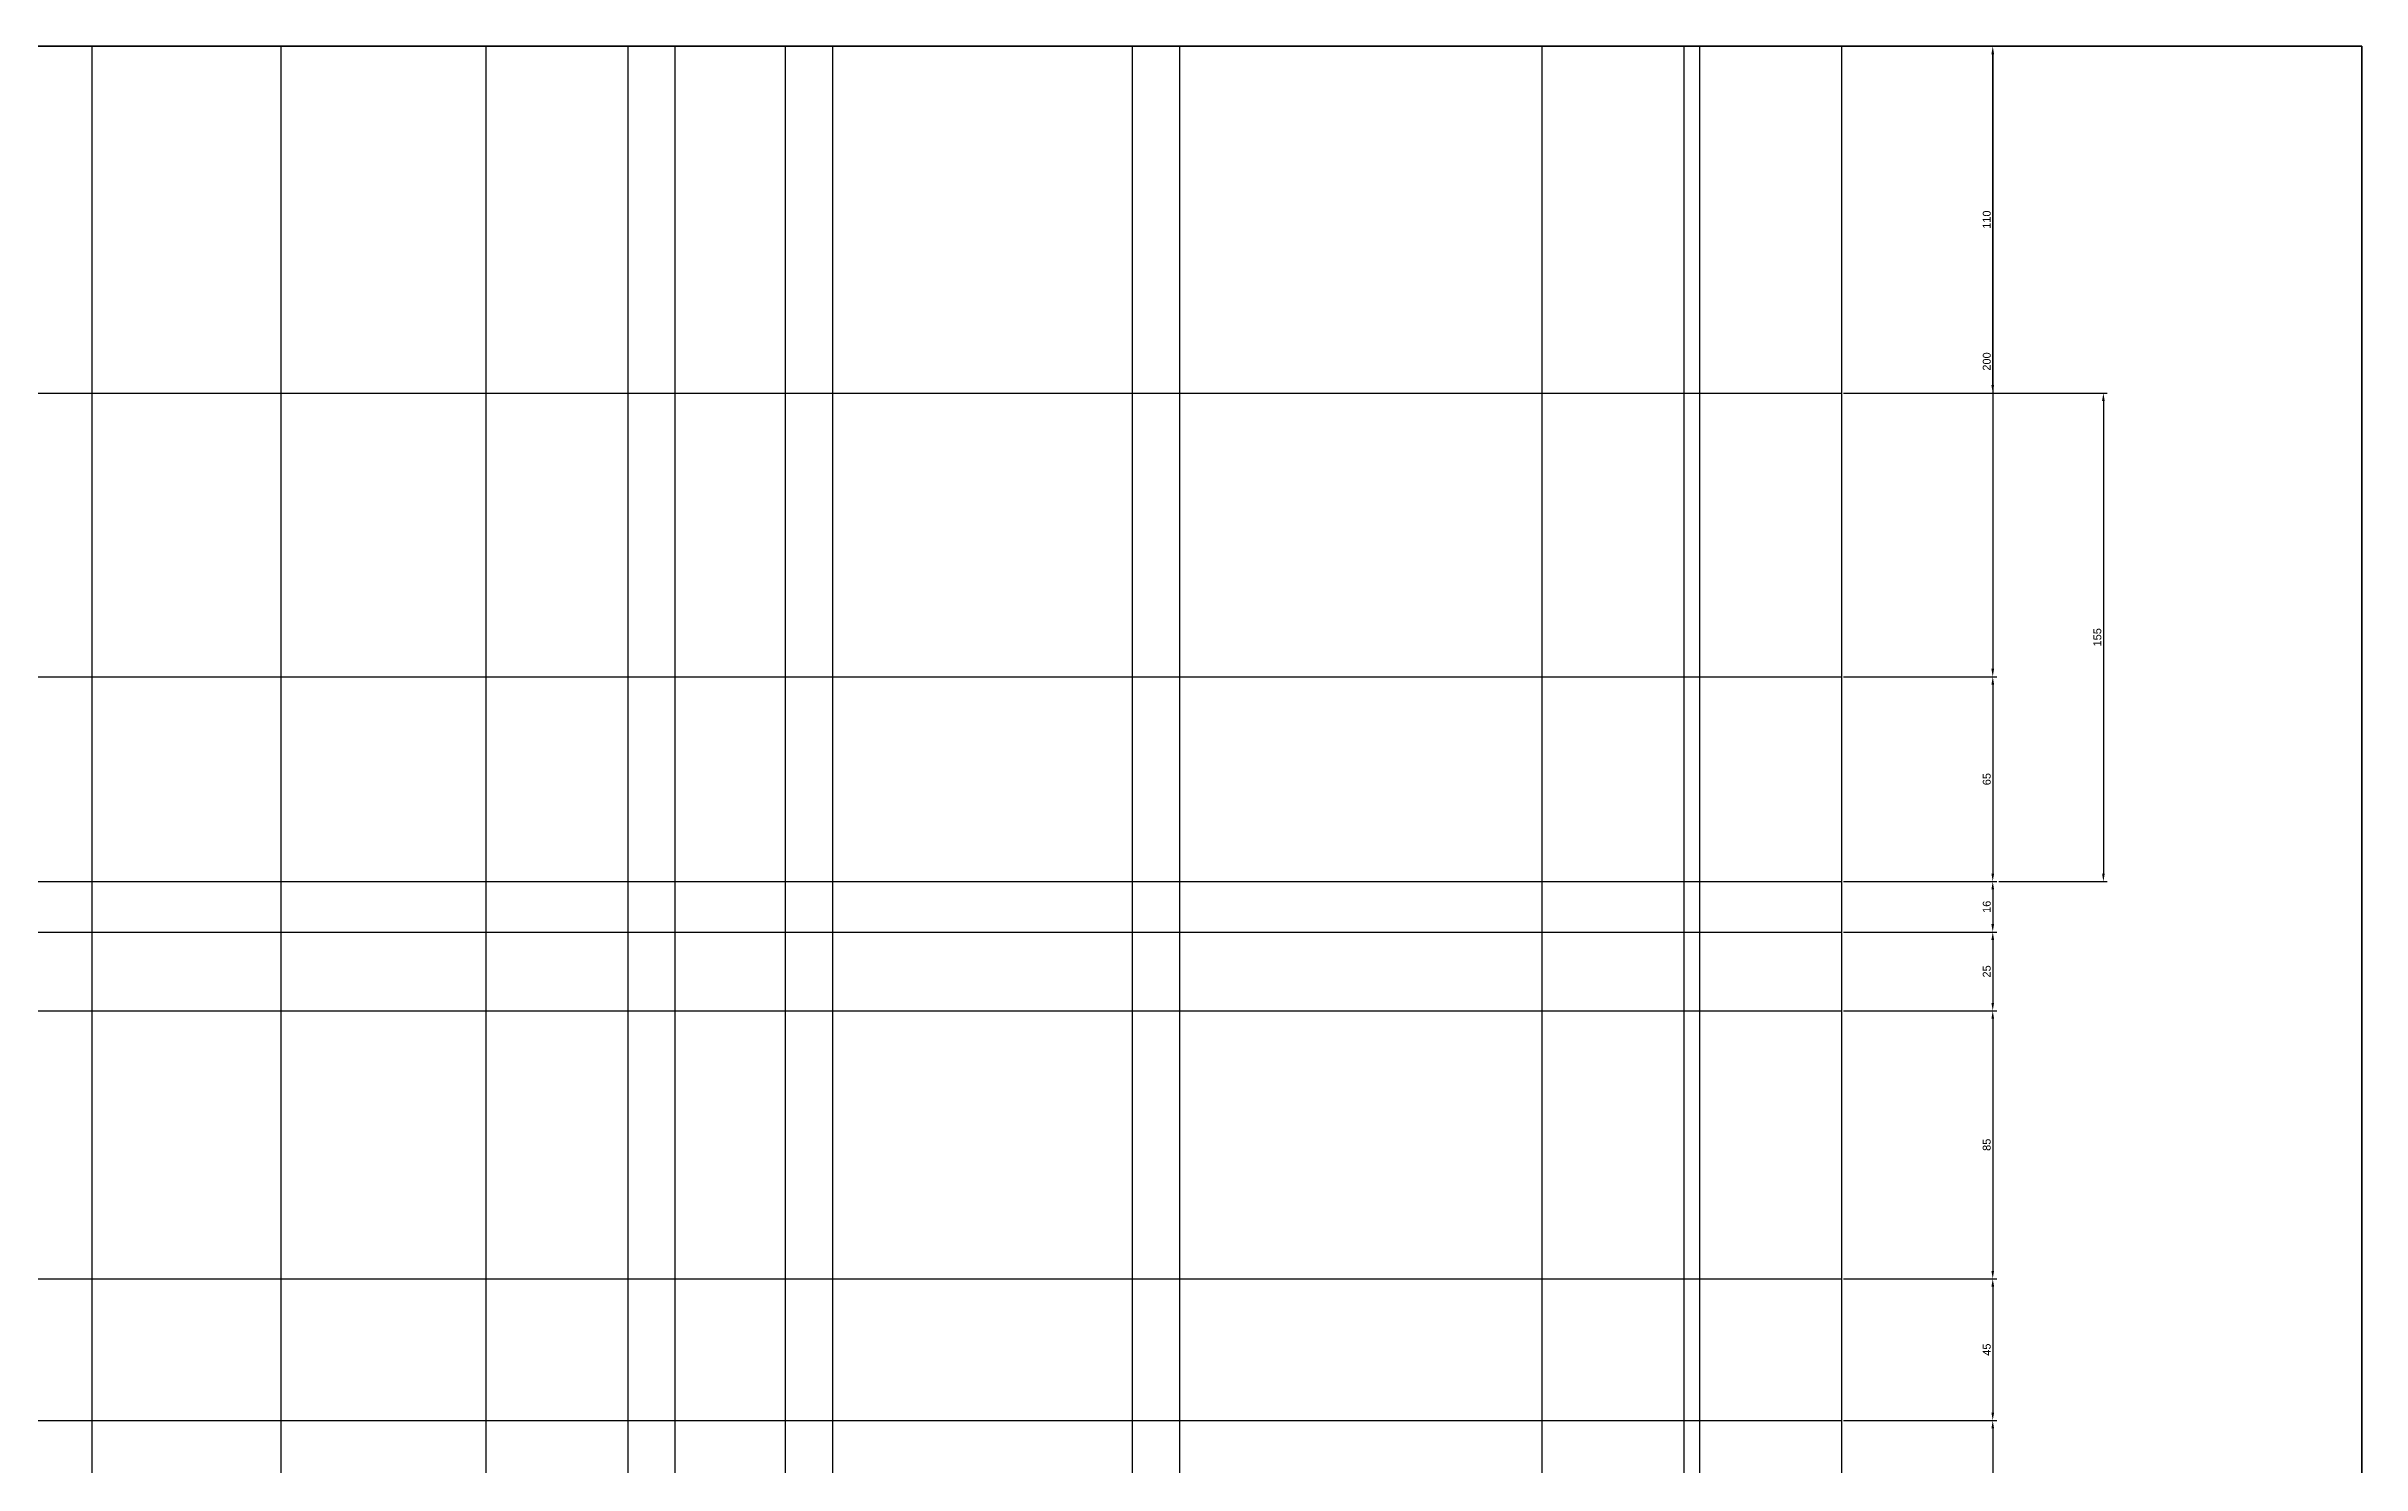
# Model space of a CAD drawing. Header units: millimetres. Extents: x 0 to 1440, y 0 to 900.
# Drawn here: x 706 to 1440, y 450 to 900 of the extents above; entities that cross this region are included whole.
import ezdxf

# ---------------------------------------------------------------- set-up
doc = ezdxf.new("R2010")
doc.units = ezdxf.units.MM
doc.styles.get("Standard").update_dxf_attribs({"font": 'arial.ttf'})
doc.dimstyles.new('ISO-25', dxfattribs={"dimtxt": 2.5, "dimasz": 2.5, "dimexe": 1.25, "dimexo": 0.625, "dimtad": 1, "dimtxsty": 'Standard', "dimcen": 2.5, "dimadec": 0, "dimazin": 0, "dimtfac": 1, "dimtmove": 0, "dimatfit": 3, "dimfxl": 0, "dimarcsym": 0})
picture_1 = doc.add_image_def('image1.jpg', size_in_pixel=(1440, 900))

# ---------------------------------------------------------------- blocks, each defined once
blk = doc.blocks.new('*D1')
at = {"color": 0, "lineweight": -2, "transparency": 16777216}
for p, q in [((1275.62, 900), (1324.23, 900)), ((1322.98, 792.5), (1322.98, 897.5)), ((1275.62, 790), (1324.23, 790))]:
    blk.add_line(p, q, dxfattribs=at)
at = {"color": 0, "transparency": 16777216}
for points in [[(1322.56, 897.5), (1323.4, 897.5), (1322.98, 900)], [(1322.56, 792.5), (1323.4, 792.5), (1322.98, 790)]]:
    blk.add_solid(points, dxfattribs=at)
at = {"layer": 'Defpoints', "color": 0, "transparency": 16777216}
for p in [(1275, 900), (1322.98, 900), (1275, 790)]:
    blk.add_point(p, dxfattribs=at)
at = {"color": 0, "transparency": 16777216, "insert": (1321.08, 845), "char_height": 2.5, "attachment_point": 5, "rotation": 90}
blk.add_mtext('110', dxfattribs=at)
blk = doc.blocks.new('*D2')
at = {"color": 0, "lineweight": -2, "transparency": 16777216}
for p, q in [((1275.62, 900), (1324.23, 900)), ((1322.98, 897.5), (1322.98, 702.5)), ((1275.62, 700), (1324.23, 700))]:
    blk.add_line(p, q, dxfattribs=at)
at = {"color": 0, "transparency": 16777216}
for points in [[(1322.56, 897.5), (1323.4, 897.5), (1322.98, 900)], [(1322.56, 702.5), (1323.4, 702.5), (1322.98, 700)]]:
    blk.add_solid(points, dxfattribs=at)
at = {"layer": 'Defpoints', "color": 0, "transparency": 16777216}
for p in [(1275, 900), (1275, 700), (1322.98, 700)]:
    blk.add_point(p, dxfattribs=at)
at = {"color": 0, "transparency": 16777216, "insert": (1321.08, 800), "char_height": 2.5, "attachment_point": 5, "rotation": 90}
blk.add_mtext('200', dxfattribs=at)
blk = doc.blocks.new('*D3')
at = {"color": 0, "lineweight": -2, "transparency": 16777216}
for p, q in [((1275.62, 700), (1324.23, 700)), ((1322.98, 697.5), (1322.98, 637.5)), ((1275.62, 635), (1324.23, 635))]:
    blk.add_line(p, q, dxfattribs=at)
at = {"color": 0, "transparency": 16777216}
for points in [[(1322.56, 697.5), (1323.4, 697.5), (1322.98, 700)], [(1322.56, 637.5), (1323.4, 637.5), (1322.98, 635)]]:
    blk.add_solid(points, dxfattribs=at)
at = {"layer": 'Defpoints', "color": 0, "transparency": 16777216}
for p in [(1275, 700), (1275, 635), (1322.98, 635)]:
    blk.add_point(p, dxfattribs=at)
at = {"color": 0, "transparency": 16777216, "insert": (1321.08, 667.5), "char_height": 2.5, "attachment_point": 5, "rotation": 90}
blk.add_mtext('65', dxfattribs=at)
blk = doc.blocks.new('*D4')
at = {"color": 0, "lineweight": -2, "transparency": 16777216}
for p, q in [((1275.62, 635), (1324.23, 635)), ((1322.98, 632.5), (1322.98, 621.5)), ((1275.62, 619), (1324.23, 619))]:
    blk.add_line(p, q, dxfattribs=at)
at = {"color": 0, "transparency": 16777216}
for points in [[(1322.56, 632.5), (1323.4, 632.5), (1322.98, 635)], [(1322.56, 621.5), (1323.4, 621.5), (1322.98, 619)]]:
    blk.add_solid(points, dxfattribs=at)
at = {"layer": 'Defpoints', "color": 0, "transparency": 16777216}
for p in [(1275, 635), (1275, 619), (1322.98, 619)]:
    blk.add_point(p, dxfattribs=at)
at = {"color": 0, "transparency": 16777216, "insert": (1321.08, 627), "char_height": 2.5, "attachment_point": 5, "rotation": 90}
blk.add_mtext('16', dxfattribs=at)
blk = doc.blocks.new('*D5')
at = {"color": 0, "lineweight": -2, "transparency": 16777216}
for p, q in [((1275.62, 619), (1324.23, 619)), ((1322.98, 616.5), (1322.98, 596.5)), ((1275.62, 594), (1324.23, 594))]:
    blk.add_line(p, q, dxfattribs=at)
at = {"color": 0, "transparency": 16777216}
for points in [[(1322.56, 616.5), (1323.4, 616.5), (1322.98, 619)], [(1322.56, 596.5), (1323.4, 596.5), (1322.98, 594)]]:
    blk.add_solid(points, dxfattribs=at)
at = {"layer": 'Defpoints', "color": 0, "transparency": 16777216}
for p in [(1275, 619), (1275, 594), (1322.98, 594)]:
    blk.add_point(p, dxfattribs=at)
at = {"color": 0, "transparency": 16777216, "insert": (1321.08, 606.5), "char_height": 2.5, "attachment_point": 5, "rotation": 90}
blk.add_mtext('25', dxfattribs=at)
blk = doc.blocks.new('*D6')
at = {"color": 0, "lineweight": -2, "transparency": 16777216}
for p, q in [((1275.62, 594), (1324.23, 594)), ((1322.98, 591.5), (1322.98, 511.5)), ((1275.62, 509), (1324.23, 509))]:
    blk.add_line(p, q, dxfattribs=at)
at = {"color": 0, "transparency": 16777216}
for points in [[(1322.56, 591.5), (1323.4, 591.5), (1322.98, 594)], [(1322.56, 511.5), (1323.4, 511.5), (1322.98, 509)]]:
    blk.add_solid(points, dxfattribs=at)
at = {"layer": 'Defpoints', "color": 0, "transparency": 16777216}
for p in [(1275, 594), (1275, 509), (1322.98, 509)]:
    blk.add_point(p, dxfattribs=at)
at = {"color": 0, "transparency": 16777216, "insert": (1321.08, 551.5), "char_height": 2.5, "attachment_point": 5, "rotation": 90}
blk.add_mtext('85', dxfattribs=at)
blk = doc.blocks.new('*D7')
at = {"color": 0, "lineweight": -2, "transparency": 16777216}
for p, q in [((1275.62, 509), (1324.23, 509)), ((1322.98, 506.5), (1322.98, 466.5)), ((1275.62, 464), (1324.23, 464))]:
    blk.add_line(p, q, dxfattribs=at)
at = {"color": 0, "transparency": 16777216}
for points in [[(1322.56, 506.5), (1323.4, 506.5), (1322.98, 509)], [(1322.56, 466.5), (1323.4, 466.5), (1322.98, 464)]]:
    blk.add_solid(points, dxfattribs=at)
at = {"layer": 'Defpoints', "color": 0, "transparency": 16777216}
for p in [(1275, 509), (1275, 464), (1322.98, 464)]:
    blk.add_point(p, dxfattribs=at)
at = {"color": 0, "transparency": 16777216, "insert": (1321.08, 486.5), "char_height": 2.5, "attachment_point": 5, "rotation": 90}
blk.add_mtext('45', dxfattribs=at)
blk = doc.blocks.new('*D8')
at = {"color": 0, "lineweight": -2, "transparency": 16777216}
for p, q in [((1275.62, 464), (1324.23, 464)), ((1322.98, 461.5), (1322.98, 396.5)), ((1275.62, 394), (1324.23, 394))]:
    blk.add_line(p, q, dxfattribs=at)
at = {"color": 0, "transparency": 16777216}
for points in [[(1322.56, 461.5), (1323.4, 461.5), (1322.98, 464)], [(1322.56, 396.5), (1323.4, 396.5), (1322.98, 394)]]:
    blk.add_solid(points, dxfattribs=at)
at = {"layer": 'Defpoints', "color": 0, "transparency": 16777216}
for p in [(1275, 464), (1275, 394), (1322.98, 394)]:
    blk.add_point(p, dxfattribs=at)
at = {"color": 0, "transparency": 16777216, "insert": (1321.08, 429), "char_height": 2.5, "attachment_point": 5, "rotation": 90}
blk.add_mtext('70', dxfattribs=at)
blk = doc.blocks.new('*D17')
at = {"color": 0, "lineweight": -2, "transparency": 16777216}
for p, q in [((1275.62, 790), (1359.32, 790)), ((1358.07, 787.5), (1358.07, 637.5)), ((1324.86, 635), (1359.32, 635))]:
    blk.add_line(p, q, dxfattribs=at)
at = {"color": 0, "transparency": 16777216}
for points in [[(1357.66, 787.5), (1358.49, 787.5), (1358.07, 790)], [(1357.66, 637.5), (1358.49, 637.5), (1358.07, 635)]]:
    blk.add_solid(points, dxfattribs=at)
at = {"layer": 'Defpoints', "color": 0, "transparency": 16777216}
for p in [(1275, 790), (1324.23, 635), (1358.07, 635)]:
    blk.add_point(p, dxfattribs=at)
at = {"color": 0, "transparency": 16777216, "insert": (1356.17, 712.5), "char_height": 2.5, "attachment_point": 5, "rotation": 90}
blk.add_mtext('155', dxfattribs=at)

msp = doc.modelspace()

# ---------------------------------------------------------------- linework, layer by layer
at = {"color": 5}
for p, q in [((720, 900), (720, 0)), ((780, 900), (780, 0)), ((845, 900), (845, 0)), ((890, 900), (890, 0)), ((905, 900), (905, 0)), ((940, 900), (940, 0)), ((955, 900), (955, 0)), ((1050, 900), (1050, 0)), ((1065, 900), (1065, 0)), ((1180, 900), (1180, 0)), ((1225, 900), (1225, 0)), ((1230, 900), (1230, 0)), ((1275, 900), (1275, 0))]:
    msp.add_line(p, q, dxfattribs=at)
at = {"color": 3}
for p, q in [((165, 790), (1275, 790)), ((165, 700), (1275, 700)), ((165, 635), (1275, 635)), ((165, 619), (1275, 619)), ((165, 594), (1275, 594)), ((165, 509), (1275, 509)), ((165, 464), (1275, 464))]:
    msp.add_line(p, q, dxfattribs=at)
at = {"color": 1}
msp.add_lwpolyline([(0, 0), (1440, 0), (1440, 900), (0, 900)], close=True, dxfattribs=at)

# ---------------------------------------------------------------- dimensions: what is measured, and where the dimension line sits
for base, p2, picture, middle in [((1322.981, 900), (1275, 900), '*D1', (1321.08, 845)), ((1358.072, 635), (1324.231, 635), '*D17', (1356.171, 712.5))]:
    dim = msp.add_linear_dim(base=base, p1=(1275, 790), p2=p2, angle=90, dimstyle='ISO-25', dxfattribs=at)
    dim.commit()
    dim.dimension.update_dxf_attribs({"geometry": picture, "text_midpoint": middle})
for base, p1, p2, picture, middle in [((1322.981, 700), (1275, 900), (1275, 700), '*D2', (1321.08, 800)), ((1322.981, 635), (1275, 700), (1275, 635), '*D3', (1321.08, 667.5)), ((1322.981, 619), (1275, 635), (1275, 619), '*D4', (1321.08, 627)), ((1322.981, 594), (1275, 619), (1275, 594), '*D5', (1321.08, 606.5)), ((1322.981, 509), (1275, 594), (1275, 509), '*D6', (1321.08, 551.5)), ((1322.981, 464), (1275, 509), (1275, 464), '*D7', (1321.085, 486.5)), ((1322.981, 394), (1275, 464), (1275, 394), '*D8', (1321.08, 429))]:
    dim = msp.add_linear_dim(base=base, p1=p1, p2=p2, angle=90, dimstyle='ISO-25', override={"dimtmove": 1}, dxfattribs=at)
    dim.commit()
    dim.dimension.update_dxf_attribs({"geometry": picture, "text_midpoint": middle})

# ---------------------------------------------------------------- pictures from other files: only their frames are drawn
image = msp.add_image(picture_1, insert=(0, 0), size_in_units=(1440, 900))
image.dxf.flags = 7

doc.saveas('drawing.dxf')
